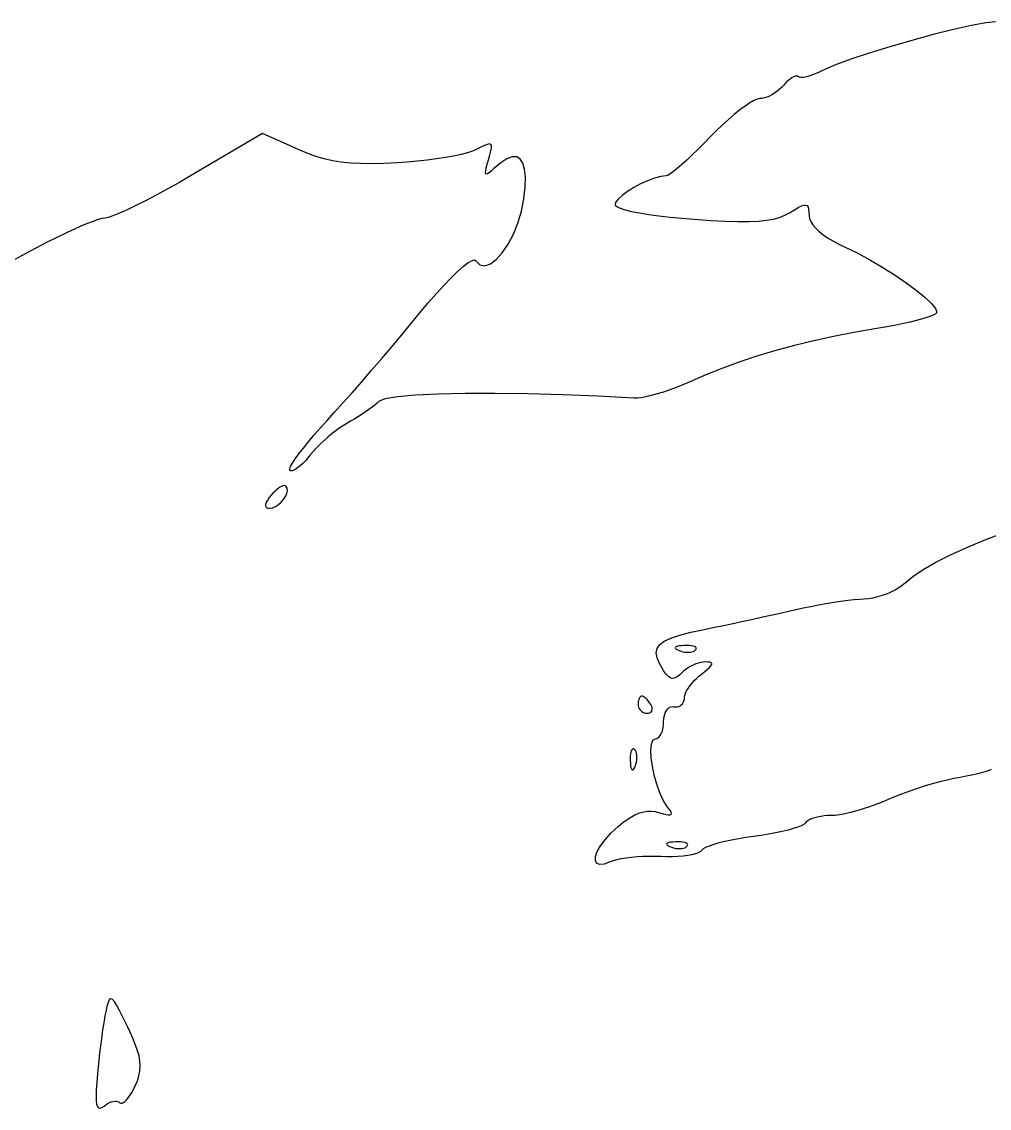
# Model space of a CAD drawing. Header units: millimetres. Extents: x 0 to 1242, y -2208 to 0.
# Drawn here: x 796.8 to 910.1, y -1307.3 to -1180 of the extents above; entities that cross this region are included whole.
import ezdxf

# ---------------------------------------------------------------- set-up
doc = ezdxf.new("R2010")
doc.units = ezdxf.units.MM
doc.layers.get('0').update_dxf_attribs({"linetype": 'CONTINUOUS'})

msp = doc.modelspace()

# ---------------------------------------------------------------- linework, layer by layer
for p, q in [((910.857, -1180), (909.73465, -1180.112731)), ((905.96163, -1180.901017), (903.58108, -1181.500864)), ((908.05784, -1180.425688), (905.96163, -1180.901017)), ((909.73465, -1180.112731), (908.05784, -1180.425688)), ((901.05125, -1182.187375), (898.5072, -1182.922696)), ((903.58108, -1181.500864), (901.05125, -1182.187375)), ((896.08399, -1183.668973), (893.91668, -1184.388352)), ((898.5072, -1182.922696), (896.08399, -1183.668973)), ((892.14033, -1185.042979), (890.89, -1185.595)), ((893.91668, -1184.388352), (892.14033, -1185.042979)), ((887.561248, -1186.370528), (887.412902, -1186.392057)), ((887.685846, -1186.388791), (887.561248, -1186.370528)), ((889.255328, -1186.295928), (888.901125, -1186.40375)), ((889.637839, -1186.159354), (889.255328, -1186.295928)), ((890.042136, -1185.995816), (889.637839, -1186.159354)), ((890.461697, -1185.807102), (890.042136, -1185.995816)), ((890.89, -1185.595), (890.461697, -1185.807102)), ((886.02, -1187.476), (885.795757, -1187.722306)), ((886.231094, -1187.236239), (886.02, -1187.476)), ((886.444312, -1187.021192), (886.231094, -1187.236239)), ((886.655958, -1186.833013), (886.444312, -1187.021192)), ((886.862336, -1186.673856), (886.655958, -1186.833013)), ((887.05975, -1186.545875), (886.862336, -1186.673856)), ((887.244504, -1186.451224), (887.05975, -1186.545875)), ((887.412902, -1186.392057), (887.244504, -1186.451224)), ((887.783, -1186.449), (887.685846, -1186.388791)), ((887.897833, -1186.511758), (887.783, -1186.449)), ((888.073584, -1186.536824), (887.897833, -1186.511758)), ((888.303731, -1186.525986), (888.073584, -1186.536824)), ((888.581752, -1186.481032), (888.303731, -1186.525986)), ((888.901125, -1186.40375), (888.581752, -1186.481032)), ((883.794464, -1188.921952), (883.516533, -1188.979954)), ((884.085991, -1188.829198), (883.794464, -1188.921952)), ((884.385312, -1188.704896), (884.085991, -1188.829198)), ((884.686625, -1188.55225), (884.385312, -1188.704896)), ((884.984128, -1188.374464), (884.686625, -1188.55225)), ((885.272019, -1188.174742), (884.984128, -1188.374464)), ((885.544496, -1187.956288), (885.272019, -1188.174742)), ((885.795757, -1187.722306), (885.544496, -1187.956288)), ((881.53368, -1189.877696), (880.923875, -1190.33175)), ((882.084265, -1189.507978), (881.53368, -1189.877696)), ((882.56336, -1189.232112), (882.084265, -1189.507978)), ((882.958695, -1189.059614), (882.56336, -1189.232112)), ((883.258, -1189), (882.958695, -1189.059614)), ((883.516533, -1188.979954), (883.258, -1189)), ((879.575685, -1191.454802), (878.86184, -1192.104768)), ((880.26712, -1190.860624), (879.575685, -1191.454802)), ((880.923875, -1190.33175), (880.26712, -1190.860624)), ((878.86184, -1192.104768), (878.137855, -1192.801006)), ((824.998, -1193.112), (816.598, -1198.056)), ((829.328, -1195.027), (824.998, -1193.112)), ((877.416, -1193.534), (876.703254, -1194.266906)), ((878.137855, -1192.801006), (877.416, -1193.534)), ((830.313316, -1195.437339), (829.328, -1195.027)), ((849.606841, -1195.165827), (849.006728, -1195.357536)), ((850.047, -1194.975), (849.606841, -1195.165827)), ((850.581685, -1194.695362), (850.047, -1194.975)), ((851.01224, -1194.490016), (850.581685, -1194.695362)), ((851.345115, -1194.364314), (851.01224, -1194.490016)), ((851.58676, -1194.323608), (851.345115, -1194.364314)), ((851.743625, -1194.37325), (851.58676, -1194.323608)), ((851.652285, -1195.582338), (851.77004, -1195.117784)), ((851.82216, -1194.518592), (851.743625, -1194.37325)), ((851.77004, -1195.117784), (851.828815, -1194.764986)), ((851.828815, -1194.764986), (851.82216, -1194.518592)), ((876.006192, -1194.962888), (875.335578, -1195.612442)), ((876.703254, -1194.266906), (876.006192, -1194.962888)), ((831.275688, -1195.782272), (830.313316, -1195.437339)), ((832.237052, -1196.064673), (831.275688, -1195.782272)), ((833.219344, -1196.287416), (832.237052, -1196.064673)), ((834.2445, -1196.453375), (833.219344, -1196.287416)), ((835.334456, -1196.565424), (834.2445, -1196.453375)), ((840.781, -1196.532), (839.212484, -1196.606851)), ((841.960689, -1196.450523), (840.781, -1196.532)), ((843.135992, -1196.343864), (841.960689, -1196.450523)), ((844.287463, -1196.215281), (843.135992, -1196.343864)), ((845.395656, -1196.068032), (844.287463, -1196.215281)), ((846.441125, -1195.905375), (845.395656, -1196.068032)), ((847.404424, -1195.730568), (846.441125, -1195.905375)), ((848.266107, -1195.546869), (847.404424, -1195.730568)), ((849.006728, -1195.357536), (848.266107, -1195.546869)), ((851.329813, -1196.685619), (851.482, -1196.164)), ((851.482, -1196.164), (851.652285, -1195.582338)), ((852.913999, -1196.538054), (852.088, -1197.25)), ((853.640992, -1196.067632), (852.913999, -1196.538054)), ((854.266873, -1195.836658), (853.640992, -1196.067632)), ((854.789536, -1195.843056), (854.266873, -1195.836658)), ((855.206875, -1196.08475), (854.789536, -1195.843056)), ((855.516784, -1196.559664), (855.206875, -1196.08475)), ((855.717157, -1197.265722), (855.516784, -1196.559664)), ((874.702176, -1196.206064), (874.11675, -1196.73425)), ((875.335578, -1195.612442), (874.702176, -1196.206064)), ((836.511148, -1196.626437), (835.334456, -1196.565424)), ((837.796512, -1196.639288), (836.511148, -1196.626437)), ((839.212484, -1196.606851), (837.796512, -1196.639288)), ((851.137312, -1197.664576), (851.155831, -1197.432973)), ((851.166625, -1197.805375), (851.137312, -1197.664576)), ((851.155831, -1197.432973), (851.220544, -1197.107632)), ((851.245408, -1197.858304), (851.166625, -1197.805375)), ((851.220544, -1197.107632), (851.329813, -1196.685619)), ((851.375299, -1197.826297), (851.245408, -1197.858304)), ((851.557936, -1197.712288), (851.375299, -1197.826297)), ((851.794957, -1197.519211), (851.557936, -1197.712288)), ((852.088, -1197.25), (851.794957, -1197.519211)), ((855.805888, -1198.200848), (855.717157, -1197.265722)), ((872.755968, -1197.831152), (872.470086, -1198.002554)), ((873.132882, -1197.556298), (872.755968, -1197.831152)), ((873.590064, -1197.187496), (873.132882, -1197.556298)), ((874.11675, -1196.73425), (873.590064, -1197.187496)), ((815.218574, -1198.855149), (813.866352, -1199.614272)), ((816.598, -1198.056), (815.218574, -1198.855149)), ((855.780871, -1199.362966), (855.805888, -1198.200848)), ((869.29584, -1198.99804), (868.494, -1199.427375)), ((870.11934, -1198.621745), (869.29584, -1198.99804)), ((870.92112, -1198.32348), (870.11934, -1198.621745)), ((871.6578, -1198.128235), (870.92112, -1198.32348)), ((872.286, -1198.061), (871.6578, -1198.128235)), ((872.470086, -1198.002554), (872.286, -1198.061)), ((812.562418, -1200.322983), (811.327856, -1200.970896)), ((813.866352, -1199.614272), (812.562418, -1200.322983)), ((855.64, -1200.75), (855.780871, -1199.362966)), ((867.12882, -1200.345205), (866.65224, -1200.78372)), ((867.7572, -1199.88476), (867.12882, -1200.345205)), ((868.494, -1199.427375), (867.7572, -1199.88476)), ((810.18375, -1201.547625), (809.151184, -1202.042784)), ((811.327856, -1200.970896), (810.18375, -1201.547625)), ((855.361418, -1202.204586), (855.64, -1200.75)), ((866.37084, -1201.175315), (866.328, -1201.495)), ((866.328, -1201.495), (866.49882, -1201.66608)), ((866.65224, -1200.78372), (866.37084, -1201.175315)), ((887.760944, -1201.769336), (888.128971, -1201.587484)), ((888.128971, -1201.587484), (888.418032, -1201.488888)), ((888.418032, -1201.488888), (888.637625, -1201.475)), ((888.637625, -1201.475), (888.797248, -1201.547272)), ((888.797248, -1201.547272), (888.906399, -1201.707156)), ((807.505008, -1202.746848), (806.933566, -1202.934981)), ((808.251242, -1202.445987), (807.505008, -1202.746848)), ((809.151184, -1202.042784), (808.251242, -1202.445987)), ((854.937384, -1203.602568), (855.361418, -1202.204586)), ((866.49882, -1201.66608), (866.88912, -1201.8452)), ((866.88912, -1201.8452), (867.47946, -1202.02888)), ((867.47946, -1202.02888), (868.2504, -1202.21364)), ((868.2504, -1202.21364), (869.1825, -1202.396)), ((869.1825, -1202.396), (870.25632, -1202.57248)), ((870.25632, -1202.57248), (871.45242, -1202.7396)), ((871.45242, -1202.7396), (872.75136, -1202.89388)), ((872.75136, -1202.89388), (874.1337, -1203.03184)), ((885.582272, -1202.926736), (886.201314, -1202.678742)), ((886.201314, -1202.678742), (886.75, -1202.377)), ((886.75, -1202.377), (887.304453, -1202.032992)), ((887.304453, -1202.032992), (887.760944, -1201.769336)), ((888.906399, -1201.707156), (888.974576, -1201.956104)), ((888.974576, -1201.956104), (889.011277, -1202.295568)), ((889.011277, -1202.295568), (889.026, -1202.727)), ((889.026, -1202.727), (889.07804, -1203.065795)), ((804.098608, -1203.814016), (803.13525, -1204.235125)), ((804.942194, -1203.471123), (804.098608, -1203.814016)), ((805.646376, -1203.215272), (804.942194, -1203.471123)), ((806.191522, -1203.055289), (805.646376, -1203.215272)), ((806.558, -1203), (806.191522, -1203.055289)), ((806.933566, -1202.934981), (806.558, -1203)), ((854.398666, -1204.904382), (854.937384, -1203.602568)), ((874.1337, -1203.03184), (875.58, -1203.15)), ((875.58, -1203.15), (877.517026, -1203.279718)), ((877.517026, -1203.279718), (879.215888, -1203.367304)), ((879.215888, -1203.367304), (880.697562, -1203.411306)), ((880.697562, -1203.411306), (881.983024, -1203.410272)), ((881.983024, -1203.410272), (883.09325, -1203.36275)), ((883.09325, -1203.36275), (884.049216, -1203.267288)), ((884.049216, -1203.267288), (884.871898, -1203.122434)), ((884.871898, -1203.122434), (885.582272, -1202.926736)), ((889.07804, -1203.065795), (889.22224, -1203.41956)), ((889.22224, -1203.41956), (889.45512, -1203.785265)), ((889.45512, -1203.785265), (889.7732, -1204.15988)), ((889.7732, -1204.15988), (890.173, -1204.540375)), ((800.927746, -1205.276687), (799.722864, -1205.879488)), ((802.071752, -1204.725624), (800.927746, -1205.276687)), ((803.13525, -1204.235125), (802.071752, -1204.725624)), ((853.776032, -1206.070464), (854.398666, -1204.904382)), ((890.173, -1204.540375), (890.65104, -1204.92372)), ((890.65104, -1204.92372), (891.20384, -1205.306885)), ((891.20384, -1205.306885), (891.82792, -1205.68684)), ((798.476738, -1206.525201), (797.209, -1207.205)), ((799.722864, -1205.879488), (798.476738, -1206.525201)), ((853.10025, -1207.06125), (853.776032, -1206.070464)), ((891.82792, -1205.68684), (892.5198, -1206.060555)), ((892.5198, -1206.060555), (893.276, -1206.425)), ((893.276, -1206.425), (894.729064, -1207.130553)), ((797.209, -1207.205), (795.23731, -1208.267685)), ((849.055145, -1208.259939), (849.49596, -1207.996696)), ((849.49596, -1207.996696), (849.814675, -1207.907177)), ((849.814675, -1207.907177), (850.001, -1208.001)), ((850.001, -1208.001), (850.481002, -1208.480154)), ((851.712314, -1208.358678), (852.402088, -1207.837176)), ((852.402088, -1207.837176), (853.10025, -1207.06125)), ((894.729064, -1207.130553), (896.212992, -1207.930144)), ((896.212992, -1207.930144), (897.684488, -1208.793071)), ((847.103, -1209.995832), (847.848375, -1209.269125)), ((847.848375, -1209.269125), (848.50252, -1208.687288)), ((848.50252, -1208.687288), (849.055145, -1208.259939)), ((850.481002, -1208.480154), (851.061696, -1208.586192)), ((851.061696, -1208.586192), (851.712314, -1208.358678)), ((897.684488, -1208.793071), (899.100256, -1209.688632)), ((846.276685, -1210.857791), (847.103, -1209.995832)), ((899.100256, -1209.688632), (900.417, -1210.586125)), ((845.37972, -1211.845384), (846.276685, -1210.857791)), ((900.417, -1210.586125), (901.591424, -1211.454848)), ((901.591424, -1211.454848), (902.580232, -1212.264099)), ((843.415, -1214.159), (844.422395, -1212.948993)), ((844.422395, -1212.948993), (845.37972, -1211.845384)), ((902.580232, -1212.264099), (903.340128, -1212.983176)), ((903.340128, -1212.983176), (903.827816, -1213.581377)), ((842.394379, -1215.399756), (843.415, -1214.159)), ((903.628752, -1214.336704), (903.187543, -1214.520696)), ((903.904649, -1214.171108), (903.628752, -1214.336704)), ((903.827816, -1213.581377), (904, -1214.028)), ((904, -1214.028), (903.904649, -1214.171108)), ((841.299472, -1216.714048), (842.394379, -1215.399756)), ((899.035008, -1215.573376), (897.921841, -1215.781812)), ((900.074267, -1215.358784), (899.035008, -1215.573376)), ((901.024384, -1215.142128), (900.074267, -1215.358784)), ((901.870125, -1214.9275), (901.024384, -1215.142128)), ((902.596256, -1214.718992), (901.870125, -1214.9275)), ((903.187543, -1214.520696), (902.596256, -1214.718992)), ((840.153013, -1218.075512), (841.299472, -1216.714048)), ((891.890456, -1216.864368), (889.572779, -1217.369717)), ((894.281297, -1216.401571), (891.890456, -1216.864368)), ((896.75, -1215.98), (894.281297, -1216.401571)), ((897.921841, -1215.781812), (896.75, -1215.98)), ((838.977736, -1219.457784), (840.153013, -1218.075512)), ((887.323568, -1217.918944), (885.138125, -1218.513375)), ((889.572779, -1217.369717), (887.323568, -1217.918944)), ((837.796375, -1220.8345), (838.977736, -1219.457784)), ((883.011752, -1219.154336), (880.939751, -1219.843153)), ((885.138125, -1218.513375), (883.011752, -1219.154336)), ((878.917424, -1220.581152), (876.940073, -1221.369659)), ((880.939751, -1219.843153), (878.917424, -1220.581152)), ((836.631664, -1222.179296), (837.796375, -1220.8345)), ((876.940073, -1221.369659), (875.003, -1222.21)), ((835.506337, -1223.465808), (836.631664, -1222.179296)), ((872.716685, -1223.127991), (871.96404, -1223.384112)), ((873.48316, -1222.844264), (872.716685, -1223.127991)), ((874.249815, -1222.536933), (873.48316, -1222.844264)), ((875.003, -1222.21), (874.249815, -1222.536933)), ((834.443128, -1224.667672), (835.506337, -1223.465808)), ((838.676, -1224.467), (838.446764, -1224.680971)), ((839.3889, -1224.178722), (838.676, -1224.467)), ((840.8398, -1223.943976), (839.3889, -1224.178722)), ((842.9411, -1223.763794), (840.8398, -1223.943976)), ((845.6052, -1223.639208), (842.9411, -1223.763794)), ((848.7445, -1223.57125), (845.6052, -1223.639208)), ((852.2714, -1223.560952), (848.7445, -1223.57125)), ((856.0983, -1223.609346), (852.2714, -1223.560952)), ((860.1376, -1223.717464), (856.0983, -1223.609346)), ((864.3017, -1223.886338), (860.1376, -1223.717464)), ((868.503, -1224.117), (864.3017, -1223.886338)), ((868.886015, -1224.110557), (868.503, -1224.117)), ((869.36476, -1224.052496), (868.886015, -1224.110557)), ((869.925585, -1223.946819), (869.36476, -1224.052496)), ((870.55484, -1223.797528), (869.925585, -1223.946819)), ((871.238875, -1223.608625), (870.55484, -1223.797528)), ((871.96404, -1223.384112), (871.238875, -1223.608625)), ((832.594, -1226.712), (833.464771, -1225.758524)), ((833.464771, -1225.758524), (834.443128, -1224.667672)), ((837.0935, -1225.713375), (836.684624, -1225.988936)), ((837.481856, -1225.439464), (837.0935, -1225.713375)), ((837.841988, -1225.172537), (837.481856, -1225.439464)), ((838.166192, -1224.917928), (837.841988, -1225.172537)), ((838.446764, -1224.680971), (838.166192, -1224.917928)), ((831.808175, -1227.577613), (832.594, -1226.712)), ((834.998, -1227.001), (834.575589, -1227.24528)), ((835.411916, -1226.772179), (834.998, -1227.001)), ((835.836128, -1226.523672), (835.411916, -1226.772179)), ((836.262932, -1226.260813), (835.836128, -1226.523672)), ((836.684624, -1225.988936), (836.262932, -1226.260813)), ((831.0756, -1228.413664), (831.808175, -1227.577613)), ((833.183136, -1228.24068), (832.707625, -1228.634)), ((833.659043, -1227.87292), (833.183136, -1228.24068)), ((834.126232, -1227.53852), (833.659043, -1227.87292)), ((834.575589, -1227.24528), (834.126232, -1227.53852)), ((829.8068, -1229.947952), (830.405425, -1229.207871)), ((830.405425, -1229.207871), (831.0756, -1228.413664)), ((831.794247, -1229.46612), (831.374608, -1229.88932)), ((832.241624, -1229.04508), (831.794247, -1229.46612)), ((832.707625, -1228.634), (832.241624, -1229.04508)), ((828.8608, -1231.216608), (829.288875, -1230.621625)), ((829.288875, -1230.621625), (829.8068, -1229.947952)), ((830.655, -1230.711), (830.343398, -1231.090961)), ((830.991821, -1230.30688), (830.655, -1230.711)), ((831.374608, -1229.88932), (830.991821, -1230.30688)), ((828.207175, -1232.406597), (828.3108, -1232.121376)), ((828.3108, -1232.121376), (828.531725, -1231.720619)), ((828.531725, -1231.720619), (828.8608, -1231.216608)), ((829.439672, -1232.018024), (829.16575, -1232.243125)), ((829.730646, -1231.748367), (829.439672, -1232.018024)), ((830.033584, -1231.438048), (829.730646, -1231.748367)), ((830.343398, -1231.090961), (830.033584, -1231.438048)), ((828.23, -1232.564), (828.207175, -1232.406597)), ((828.342342, -1232.620089), (828.23, -1232.564)), ((828.497176, -1232.612152), (828.342342, -1232.620089)), ((828.689414, -1232.544083), (828.497176, -1232.612152)), ((828.913968, -1232.419776), (828.689414, -1232.544083)), ((829.16575, -1232.243125), (828.913968, -1232.419776)), ((826.854592, -1234.666112), (826.651476, -1234.828531)), ((827.048, -1234.534125), (826.854592, -1234.666112)), ((827.228088, -1234.434808), (827.048, -1234.534125)), ((827.391244, -1234.370399), (827.228088, -1234.434808)), ((827.533856, -1234.343136), (827.391244, -1234.370399)), ((827.652312, -1234.355257), (827.533856, -1234.343136)), ((827.743, -1234.409), (827.652312, -1234.355257)), ((827.890143, -1234.65019), (827.743, -1234.409)), ((827.924984, -1234.94496), (827.890143, -1234.65019)), ((825.632376, -1235.999296), (825.503139, -1236.224134)), ((825.804717, -1235.749522), (825.632376, -1235.999296)), ((826.02, -1235.476), (825.804717, -1235.749522)), ((826.230568, -1235.235713), (826.02, -1235.476)), ((826.02, -1235.476), (826.02, -1235.476)), ((826.442264, -1235.019144), (826.230568, -1235.235713)), ((826.651476, -1234.828531), (826.442264, -1235.019144)), ((827.217688, -1236.28784), (827.493875, -1235.96475)), ((827.493875, -1235.96475), (827.713032, -1235.62084)), ((827.713032, -1235.62084), (827.861341, -1235.27471)), ((827.861341, -1235.27471), (827.924984, -1234.94496)), ((825.417168, -1236.422848), (825.374625, -1236.59425)), ((825.374625, -1236.59425), (825.375672, -1236.737152)), ((825.375672, -1236.737152), (825.420471, -1236.850366)), ((825.503139, -1236.224134), (825.417168, -1236.422848)), ((825.420471, -1236.850366), (825.509184, -1236.932704)), ((825.509184, -1236.932704), (825.641973, -1236.982978)), ((825.641973, -1236.982978), (825.819, -1237)), ((825.819, -1237), (826.185127, -1236.94619)), ((826.185127, -1236.94619), (826.549496, -1236.79716)), ((826.549496, -1236.79716), (826.898289, -1236.57151)), ((826.898289, -1236.57151), (827.217688, -1236.28784)), ((907.51375, -1241.577875), (909.551208, -1240.734016)), ((909.551208, -1240.734016), (911.670554, -1239.935193)), ((905.607272, -1242.445464), (907.51375, -1241.577875)), ((902.383624, -1244.166608), (903.880866, -1243.315477)), ((903.880866, -1243.315477), (905.607272, -1242.445464)), ((901.164638, -1244.977551), (902.383624, -1244.166608)), ((899.560608, -1246.29092), (899.946981, -1246.014885)), ((899.946981, -1246.014885), (900.273, -1245.727)), ((900.273, -1245.727), (901.164638, -1244.977551)), ((896.008269, -1247.561245), (896.536392, -1247.4782)), ((896.536392, -1247.4782), (897.074343, -1247.355795)), ((897.074343, -1247.355795), (897.612096, -1247.19796)), ((897.612096, -1247.19796), (898.139625, -1247.008625)), ((898.139625, -1247.008625), (898.646904, -1246.79172)), ((898.646904, -1246.79172), (899.123907, -1246.551175)), ((899.123907, -1246.551175), (899.560608, -1246.29092)), ((887.5, -1248.863), (888.3477, -1248.673872)), ((888.3477, -1248.673872), (889.2296, -1248.491656)), ((889.2296, -1248.491656), (890.1289, -1248.319004)), ((890.1289, -1248.319004), (891.0288, -1248.158568)), ((891.0288, -1248.158568), (891.9125, -1248.013)), ((891.9125, -1248.013), (892.7632, -1247.884952)), ((892.7632, -1247.884952), (893.5641, -1247.777076)), ((893.5641, -1247.777076), (894.2984, -1247.692024)), ((894.2984, -1247.692024), (894.9493, -1247.632448)), ((894.9493, -1247.632448), (895.5, -1247.601)), ((895.5, -1247.601), (896.008269, -1247.561245)), ((882.279875, -1250.025625), (883.438944, -1249.77348)), ((883.438944, -1249.77348), (884.563057, -1249.526255)), ((884.563057, -1249.526255), (885.629648, -1249.28884)), ((885.629648, -1249.28884), (886.616151, -1249.066125)), ((886.616151, -1249.066125), (887.5, -1248.863)), ((875.173851, -1251.529764), (876.75, -1251.189)), ((876.75, -1251.189), (877.745359, -1250.985605)), ((877.745359, -1250.985605), (878.818592, -1250.76268)), ((878.818592, -1250.76268), (879.947133, -1250.525115)), ((879.947133, -1250.525115), (881.108416, -1250.2778)), ((881.108416, -1250.2778), (882.279875, -1250.025625)), ((871.542375, -1252.9695), (872.077104, -1252.570056)), ((872.077104, -1252.570056), (872.851317, -1252.206288)), ((872.851317, -1252.206288), (873.878928, -1251.864192)), ((873.878928, -1251.864192), (875.173851, -1251.529764)), ((871.135713, -1253.931432), (871.233216, -1253.418624)), ((871.233216, -1253.418624), (871.542375, -1252.9695)), ((873.378875, -1253.279375), (873.345352, -1253.346408)), ((873.345352, -1253.346408), (873.371361, -1253.420929)), ((873.371361, -1253.420929), (873.457544, -1253.502296)), ((873.471288, -1253.220472), (873.378875, -1253.279375)), ((873.457544, -1253.502296), (873.604543, -1253.589867)), ((873.621949, -1253.170341), (873.471288, -1253.220472)), ((873.604543, -1253.589867), (873.813, -1253.683)), ((873.830216, -1253.129624), (873.621949, -1253.170341)), ((873.813, -1253.683), (874.032887, -1253.759979)), ((873.813, -1253.683), (873.813, -1253.683)), ((874.095447, -1253.098963), (873.830216, -1253.129624)), ((874.032887, -1253.759979), (874.257256, -1253.817632)), ((874.417, -1253.079), (874.095447, -1253.098963)), ((874.257256, -1253.817632), (874.482069, -1253.856133)), ((874.718822, -1253.074287), (874.417, -1253.079)), ((874.990056, -1253.085216), (874.718822, -1253.074287)), ((875.227954, -1253.110689), (874.990056, -1253.085216)), ((875.118792, -1253.858464), (875.305001, -1253.822097)), ((875.429768, -1253.149608), (875.227954, -1253.110689)), ((875.305001, -1253.822097), (875.471464, -1253.767448)), ((875.59275, -1253.200875), (875.429768, -1253.149608)), ((875.471464, -1253.767448), (875.614143, -1253.694691)), ((875.714152, -1253.263392), (875.59275, -1253.200875)), ((875.614143, -1253.694691), (875.729, -1253.604)), ((875.791226, -1253.336061), (875.714152, -1253.263392)), ((875.729, -1253.604), (875.801398, -1253.507463)), ((875.821224, -1253.417784), (875.791226, -1253.336061)), ((875.801398, -1253.507463), (875.821224, -1253.417784)), ((871.235952, -1254.521928), (871.135713, -1253.931432)), ((871.520019, -1255.204116), (871.235952, -1254.521928)), ((874.482069, -1253.856133), (874.703288, -1253.875656)), ((874.703288, -1253.875656), (874.916875, -1253.876375)), ((874.916875, -1253.876375), (875.118792, -1253.858464)), ((876.357456, -1255.0636), (876.068139, -1255.139185)), ((876.633657, -1255.016335), (876.357456, -1255.0636)), ((876.891, -1255), (876.633657, -1255.016335)), ((877.187145, -1255.01122), (876.891, -1255)), ((877.40916, -1255.0462), (877.187145, -1255.01122)), ((877.556415, -1255.10692), (877.40916, -1255.0462)), ((877.62828, -1255.19536), (877.556415, -1255.10692)), ((871.974, -1255.992), (871.520019, -1255.204116)), ((872.190969, -1256.31436), (871.974, -1255.992)), ((872.394672, -1256.56904), (872.190969, -1256.31436)), ((874.158, -1256.242), (873.877041, -1256.50716)), ((874.378353, -1256.041255), (874.158, -1256.242)), ((874.625784, -1255.85056), (874.378353, -1256.041255)), ((874.894551, -1255.672525), (874.625784, -1255.85056)), ((875.178912, -1255.50976), (874.894551, -1255.672525)), ((875.473125, -1255.364875), (875.178912, -1255.50976)), ((875.771448, -1255.24048), (875.473125, -1255.364875)), ((876.068139, -1255.139185), (875.771448, -1255.24048)), ((876.441, -1256.419), (876.834705, -1256.12266)), ((876.834705, -1256.12266), (877.14924, -1255.86592)), ((877.14924, -1255.86592), (877.385235, -1255.6468)), ((877.385235, -1255.6468), (877.54332, -1255.46332)), ((877.54332, -1255.46332), (877.624125, -1255.3135)), ((877.624125, -1255.3135), (877.62828, -1255.19536)), ((872.590203, -1256.75664), (872.394672, -1256.56904)), ((872.782656, -1256.87776), (872.590203, -1256.75664)), ((872.977125, -1256.933), (872.782656, -1256.87776)), ((873.178704, -1256.92296), (872.977125, -1256.933)), ((873.392487, -1256.84824), (873.178704, -1256.92296)), ((873.623568, -1256.70944), (873.392487, -1256.84824)), ((873.877041, -1256.50716), (873.623568, -1256.70944)), ((875.05725, -1257.81275), (875.288184, -1257.513864)), ((875.288184, -1257.513864), (875.546202, -1257.219262)), ((875.546202, -1257.219262), (875.827128, -1256.934728)), ((875.827128, -1256.934728), (876.126786, -1256.666046)), ((876.126786, -1256.666046), (876.441, -1256.419)), ((874.487874, -1258.935454), (874.568712, -1258.677272)), ((874.568712, -1258.677272), (874.693338, -1258.400238)), ((874.693338, -1258.400238), (874.857576, -1258.110136)), ((874.857576, -1258.110136), (875.05725, -1257.81275)), ((869.005787, -1259.83835), (869, -1260)), ((869, -1260), (869.013938, -1260.16165)), ((869, -1260), (869, -1260)), ((869.022536, -1259.6848), (869.005787, -1259.83835)), ((869.013938, -1260.16165), (869.054264, -1260.3152)), ((869.049329, -1259.54145), (869.022536, -1259.6848)), ((869.085248, -1259.4104), (869.049329, -1259.54145)), ((869.129375, -1259.29375), (869.085248, -1259.4104)), ((869.180792, -1259.1936), (869.129375, -1259.29375)), ((869.238581, -1259.11205), (869.180792, -1259.1936)), ((869.301824, -1259.0512), (869.238581, -1259.11205)), ((869.369603, -1259.01315), (869.301824, -1259.0512)), ((869.441, -1259), (869.369603, -1259.01315)), ((869.520521, -1259.01315), (869.441, -1259)), ((869.611808, -1259.0512), (869.520521, -1259.01315)), ((869.712647, -1259.11205), (869.611808, -1259.0512)), ((869.820824, -1259.1936), (869.712647, -1259.11205)), ((869.934125, -1259.29375), (869.820824, -1259.1936)), ((870.050336, -1259.4104), (869.934125, -1259.29375)), ((870.167243, -1259.54145), (870.050336, -1259.4104)), ((870.282632, -1259.6848), (870.167243, -1259.54145)), ((870.394289, -1259.83835), (870.282632, -1259.6848)), ((870.5, -1260), (870.394289, -1259.83835)), ((870.585986, -1260.16165), (870.5, -1260)), ((870.640568, -1260.3152), (870.585986, -1260.16165)), ((873.762217, -1260.215269), (873.923784, -1260.139488)), ((873.923784, -1260.139488), (874.068875, -1260.035375)), ((874.068875, -1260.035375), (874.194856, -1259.905192)), ((874.194856, -1259.905192), (874.299093, -1259.751201)), ((874.299093, -1259.751201), (874.378952, -1259.575664)), ((874.378952, -1259.575664), (874.431799, -1259.380843)), ((874.431799, -1259.380843), (874.455, -1259.169)), ((874.455, -1259.169), (874.487874, -1258.935454)), ((869.054264, -1260.3152), (869.118746, -1260.45855)), ((869.118746, -1260.45855), (869.205152, -1260.5896)), ((869.205152, -1260.5896), (869.31125, -1260.70625)), ((869.31125, -1260.70625), (869.434808, -1260.8064)), ((869.434808, -1260.8064), (869.573594, -1260.88795)), ((869.573594, -1260.88795), (869.725376, -1260.9488)), ((869.725376, -1260.9488), (869.887922, -1260.98685)), ((869.887922, -1260.98685), (870.059, -1261)), ((870.059, -1261), (870.221954, -1260.98685)), ((870.221954, -1260.98685), (870.360992, -1260.9488)), ((870.360992, -1260.9488), (870.475178, -1260.88795)), ((870.475178, -1260.88795), (870.563576, -1260.8064)), ((870.563576, -1260.8064), (870.62525, -1260.70625)), ((870.62525, -1260.70625), (870.659264, -1260.5896)), ((870.664682, -1260.45855), (870.640568, -1260.3152)), ((870.659264, -1260.5896), (870.664682, -1260.45855)), ((872.015839, -1261.679974), (872.061672, -1261.382352)), ((872.061672, -1261.382352), (872.134973, -1261.110818)), ((872.134973, -1261.110818), (872.233216, -1260.869056)), ((872.233216, -1260.869056), (872.353875, -1260.66075)), ((872.353875, -1260.66075), (872.494424, -1260.489584)), ((872.494424, -1260.489584), (872.652337, -1260.359242)), ((872.652337, -1260.359242), (872.825088, -1260.273408)), ((872.825088, -1260.273408), (873.010151, -1260.235766)), ((873.010151, -1260.235766), (873.205, -1260.25)), ((873.205, -1260.25), (873.400191, -1260.272787)), ((873.400191, -1260.272787), (873.586808, -1260.260456)), ((873.586808, -1260.260456), (873.762217, -1260.215269)), ((871.890704, -1262.9171), (871.950056, -1262.6304)), ((871.950056, -1262.6304), (871.987172, -1262.3233)), ((871.987172, -1262.3233), (872, -1262)), ((872, -1262), (872.015839, -1261.679974)), ((870.730006, -1264.168625), (871.025, -1264)), ((871.025, -1264), (871.182548, -1263.9737)), ((871.182548, -1263.9737), (871.332224, -1263.8976)), ((871.332224, -1263.8976), (871.471976, -1263.7759)), ((871.471976, -1263.7759), (871.599752, -1263.6128)), ((871.599752, -1263.6128), (871.7135, -1263.4125)), ((871.7135, -1263.4125), (871.811168, -1263.1792)), ((871.811168, -1263.1792), (871.890704, -1262.9171)), ((868.263392, -1265.285848), (868.200875, -1265.40725)), ((868.336061, -1265.208774), (868.263392, -1265.285848)), ((868.417784, -1265.178776), (868.336061, -1265.208774)), ((868.507463, -1265.198602), (868.417784, -1265.178776)), ((868.604, -1265.271), (868.507463, -1265.198602)), ((868.694691, -1265.385858), (868.604, -1265.271)), ((870.499202, -1265.338255), (870.558168, -1264.63464)), ((870.558168, -1264.63464), (870.730006, -1264.168625)), ((868.085216, -1266.009944), (868.074287, -1266.281178)), ((868.074287, -1266.281178), (868.079, -1266.583)), ((868.110689, -1265.772046), (868.085216, -1266.009944)), ((868.149608, -1265.570232), (868.110689, -1265.772046)), ((868.200875, -1265.40725), (868.149608, -1265.570232)), ((868.767448, -1265.528544), (868.694691, -1265.385858)), ((868.822097, -1265.695026), (868.767448, -1265.528544)), ((868.817632, -1266.743256), (868.856133, -1266.518274)), ((868.858464, -1265.881272), (868.822097, -1265.695026)), ((868.856133, -1266.518274), (868.875656, -1266.296928)), ((868.876375, -1266.08325), (868.858464, -1265.881272)), ((868.875656, -1266.296928), (868.876375, -1266.08325)), ((870.542824, -1266.21968), (870.499202, -1265.338255)), ((870.67875, -1267.219125), (870.542824, -1266.21968)), ((868.079, -1266.583), (868.098963, -1266.904554)), ((868.079, -1266.583), (868.079, -1266.583)), ((868.098963, -1266.904554), (868.129624, -1267.169792)), ((868.129624, -1267.169792), (868.170341, -1267.378078)), ((868.170341, -1267.378078), (868.220472, -1267.528776)), ((868.220472, -1267.528776), (868.279375, -1267.62125)), ((868.279375, -1267.62125), (868.346408, -1267.654864)), ((868.346408, -1267.654864), (868.420929, -1267.628982)), ((868.420929, -1267.628982), (868.502296, -1267.542968)), ((868.502296, -1267.542968), (868.589867, -1267.396186)), ((868.589867, -1267.396186), (868.683, -1267.188)), ((868.683, -1267.188), (868.759979, -1266.967842)), ((868.759979, -1266.967842), (868.817632, -1266.743256)), ((870.896696, -1268.2768), (870.67875, -1267.219125)), ((909.892375, -1267.78825), (909.34612, -1267.952416)), ((910.37704, -1267.621984), (909.892375, -1267.78825)), ((871.186378, -1269.332915), (870.896696, -1268.2768)), ((904.328248, -1269.055765), (903.429816, -1269.30128)), ((905.192072, -1268.84076), (904.328248, -1269.055765)), ((906.003564, -1268.661695), (905.192072, -1268.84076)), ((906.745, -1268.524), (906.003564, -1268.661695)), ((907.437715, -1268.400274), (906.745, -1268.524)), ((908.1088, -1268.261632), (907.437715, -1268.400274)), ((908.748265, -1268.111278), (908.1088, -1268.261632)), ((909.34612, -1267.952416), (908.748265, -1268.111278)), ((871.537512, -1270.32768), (871.186378, -1269.332915)), ((871.939814, -1271.201305), (871.537512, -1270.32768)), ((900.704112, -1270.166585), (899.844488, -1270.47984)), ((901.600024, -1269.86212), (900.704112, -1270.166585)), ((902.5145, -1269.571875), (901.600024, -1269.86212)), ((903.429816, -1269.30128), (902.5145, -1269.571875)), ((872.383, -1271.894), (871.939814, -1271.201305)), ((897.594122, -1271.416369), (896.855056, -1271.706432)), ((898.305, -1271.111), (897.594122, -1271.416369)), ((899.038876, -1270.796455), (898.305, -1271.111)), ((899.844488, -1270.47984), (899.038876, -1270.796455)), ((868.230016, -1273.142308), (868.719192, -1272.889336)), ((868.719192, -1272.889336), (869.195, -1272.697)), ((869.195, -1272.697), (869.658568, -1272.564904)), ((869.658568, -1272.564904), (870.111024, -1272.492652)), ((870.111024, -1272.492652), (870.553496, -1272.479848)), ((870.553496, -1272.479848), (870.987112, -1272.526096)), ((870.987112, -1272.526096), (871.413, -1272.631)), ((871.413, -1272.631), (871.870702, -1272.769799)), ((871.870702, -1272.769799), (872.241656, -1272.866352)), ((872.241656, -1272.866352), (872.528334, -1272.918793)), ((872.617038, -1272.202591), (872.383, -1271.894)), ((872.528334, -1272.918793), (872.733208, -1272.925256)), ((872.784104, -1272.454008), (872.617038, -1272.202591)), ((872.733208, -1272.925256), (872.85875, -1272.883875)), ((872.881726, -1272.650117), (872.784104, -1272.454008)), ((872.85875, -1272.883875), (872.907432, -1272.792784)), ((872.907432, -1272.792784), (872.881726, -1272.650117)), ((892.615624, -1272.903288), (892.072698, -1272.975161)), ((893.228726, -1272.788347), (892.615624, -1272.903288)), ((893.897952, -1272.634304), (893.228726, -1272.788347)), ((894.60925, -1272.445125), (893.897952, -1272.634304)), ((895.348568, -1272.224776), (894.60925, -1272.445125)), ((896.101854, -1271.977223), (895.348568, -1272.224776)), ((896.855056, -1271.706432), (896.101854, -1271.977223)), ((866.671, -1274.269), (867.207048, -1273.831744)), ((867.207048, -1273.831744), (867.726344, -1273.456312)), ((867.726344, -1273.456312), (868.230016, -1273.142308)), ((888.118632, -1274.196616), (887.705948, -1274.365004)), ((888.411544, -1274.034852), (888.118632, -1274.196616)), ((888.572, -1273.883), (888.411544, -1274.034852)), ((888.693005, -1273.740178), (888.572, -1273.883)), ((888.87176, -1273.604544), (888.693005, -1273.740178)), ((889.101875, -1273.477946), (888.87176, -1273.604544)), ((889.37696, -1273.362232), (889.101875, -1273.477946)), ((889.690625, -1273.25925), (889.37696, -1273.362232)), ((890.03648, -1273.170848), (889.690625, -1273.25925)), ((890.408135, -1273.098874), (890.03648, -1273.170848)), ((890.7992, -1273.045176), (890.408135, -1273.098874)), ((891.203285, -1273.011602), (890.7992, -1273.045176)), ((891.614, -1273), (891.203285, -1273.011602)), ((892.072698, -1272.975161), (891.614, -1273)), ((865.132432, -1275.832904), (865.825384, -1275.059388)), ((865.825384, -1275.059388), (866.671, -1274.269)), ((882.529, -1275.453), (881.632654, -1275.576392)), ((883.424936, -1275.330308), (882.529, -1275.453)), ((884.289888, -1275.191224), (883.424936, -1275.330308)), ((885.111172, -1275.039036), (884.289888, -1275.191224)), ((885.876104, -1274.877032), (885.111172, -1275.039036)), ((886.572, -1274.7085), (885.876104, -1274.877032)), ((887.186176, -1274.536728), (886.572, -1274.7085)), ((887.705948, -1274.365004), (887.186176, -1274.536728)), ((864.226696, -1277.229432), (864.597688, -1276.564576)), ((864.597688, -1276.564576), (865.132432, -1275.832904)), ((872.378875, -1276.279375), (872.345352, -1276.346408)), ((872.345352, -1276.346408), (872.371361, -1276.420929)), ((872.371361, -1276.420929), (872.457544, -1276.502296)), ((872.471288, -1276.220472), (872.378875, -1276.279375)), ((872.457544, -1276.502296), (872.604543, -1276.589867)), ((872.621949, -1276.170341), (872.471288, -1276.220472)), ((872.604543, -1276.589867), (872.813, -1276.683)), ((872.830216, -1276.129624), (872.621949, -1276.170341)), ((872.813, -1276.683), (873.032887, -1276.759979)), ((872.813, -1276.683), (872.813, -1276.683)), ((873.095447, -1276.098963), (872.830216, -1276.129624)), ((873.417, -1276.079), (873.095447, -1276.098963)), ((873.718822, -1276.074287), (873.417, -1276.079)), ((873.990056, -1276.085216), (873.718822, -1276.074287)), ((874.227954, -1276.110689), (873.990056, -1276.085216)), ((874.429768, -1276.149608), (874.227954, -1276.110689)), ((874.59275, -1276.200875), (874.429768, -1276.149608)), ((874.471464, -1276.767448), (874.614143, -1276.694691)), ((874.714152, -1276.263392), (874.59275, -1276.200875)), ((874.614143, -1276.694691), (874.729, -1276.604)), ((874.791226, -1276.336061), (874.714152, -1276.263392)), ((874.729, -1276.604), (874.801398, -1276.507463)), ((874.821224, -1276.417784), (874.791226, -1276.336061)), ((874.801398, -1276.507463), (874.821224, -1276.417784)), ((876.917608, -1276.745224), (876.619726, -1276.914888)), ((877.334902, -1276.569416), (876.917608, -1276.745224)), ((877.858864, -1276.390872), (877.334902, -1276.569416)), ((878.47675, -1276.213), (877.858864, -1276.390872)), ((879.175816, -1276.039208), (878.47675, -1276.213)), ((879.943318, -1275.872904), (879.175816, -1276.039208)), ((880.766512, -1275.717496), (879.943318, -1275.872904)), ((881.632654, -1275.576392), (880.766512, -1275.717496)), ((863.998144, -1278.258808), (864.025, -1277.8025)), ((864.025, -1277.8025), (864.226696, -1277.229432)), ((867.592496, -1277.984344), (867.021583, -1278.072957)), ((868.216125, -1277.910875), (867.592496, -1277.984344)), ((868.879984, -1277.853816), (868.216125, -1277.910875)), ((869.571587, -1277.814433), (868.879984, -1277.853816)), ((870.278448, -1277.793992), (869.571587, -1277.814433)), ((870.988081, -1277.793759), (870.278448, -1277.793992)), ((871.688, -1277.815), (870.988081, -1277.793759)), ((872.372491, -1277.834159), (871.688, -1277.815)), ((873.037488, -1277.828472), (872.372491, -1277.834159)), ((873.032887, -1276.759979), (873.257256, -1276.817632)), ((873.672977, -1277.799493), (873.037488, -1277.828472)), ((873.257256, -1276.817632), (873.482069, -1276.856133)), ((873.482069, -1276.856133), (873.703288, -1276.875656)), ((874.268944, -1277.748776), (873.672977, -1277.799493)), ((873.703288, -1276.875656), (873.916875, -1276.876375)), ((873.916875, -1276.876375), (874.118792, -1276.858464)), ((874.118792, -1276.858464), (874.305001, -1276.822097)), ((874.815375, -1277.677875), (874.268944, -1277.748776)), ((874.305001, -1276.822097), (874.471464, -1276.767448)), ((875.302256, -1277.588344), (874.815375, -1277.677875)), ((875.719573, -1277.481737), (875.302256, -1277.588344)), ((876.057312, -1277.359608), (875.719573, -1277.481737)), ((876.305459, -1277.223511), (876.057312, -1277.359608)), ((876.454, -1277.075), (876.305459, -1277.223511)), ((876.619726, -1276.914888), (876.454, -1277.075)), ((864.151672, -1278.573384), (863.998144, -1278.258808)), ((864.491128, -1278.721256), (864.151672, -1278.573384)), ((865.022056, -1278.677452), (864.491128, -1278.721256)), ((865.75, -1278.417), (865.022056, -1278.677452)), ((866.087849, -1278.290551), (865.75, -1278.417)), ((866.515872, -1278.175448), (866.087849, -1278.290551)), ((867.021583, -1278.072957), (866.515872, -1278.175448)), ((807.227024, -1294.456224), (807.070772, -1294.590042)), ((807.413, -1294.50525), (807.227024, -1294.456224)), ((807.641336, -1294.745976), (807.413, -1294.50525)), ((806.796896, -1295.370786), (806.654, -1296)), ((806.931608, -1294.897848), (806.796896, -1295.370786)), ((807.070772, -1294.590042), (806.931608, -1294.897848)), ((807.924668, -1295.187258), (807.641336, -1294.745976)), ((808.275632, -1295.837952), (807.924668, -1295.187258)), ((808.706864, -1296.706914), (808.275632, -1295.837952)), ((806.462456, -1297.032392), (806.358854, -1297.681218)), ((806.561522, -1296.466894), (806.462456, -1297.032392)), ((806.654, -1296), (806.561522, -1296.466894)), ((806.654, -1296), (806.654, -1296)), ((809.231, -1297.803), (808.706864, -1296.706914)), ((806.358854, -1297.681218), (806.252768, -1298.398096)), ((809.694513, -1298.808178), (809.231, -1297.803)), ((806.14625, -1299.16775), (806.041352, -1299.974904)), ((806.252768, -1298.398096), (806.14625, -1299.16775)), ((810.067384, -1299.688184), (809.694513, -1298.808178)), ((805.940126, -1300.804282), (805.844624, -1301.640608)), ((806.041352, -1299.974904), (805.940126, -1300.804282)), ((810.352211, -1300.463526), (810.067384, -1299.688184)), ((810.551592, -1301.154712), (810.352211, -1300.463526)), ((805.844624, -1301.640608), (805.756898, -1302.468606)), ((810.668125, -1301.78225), (810.551592, -1301.154712)), ((810.704408, -1302.366648), (810.668125, -1301.78225)), ((805.679, -1303.273), (805.593356, -1304.293578)), ((805.756898, -1302.468606), (805.679, -1303.273)), ((810.546616, -1303.488056), (810.663039, -1302.928414)), ((810.663039, -1302.928414), (810.704408, -1302.366648)), ((805.593356, -1304.293578), (805.540208, -1305.152024)), ((809.900997, -1305.091035), (810.099, -1304.683)), ((810.099, -1304.683), (810.357737, -1304.066082)), ((810.357737, -1304.066082), (810.546616, -1303.488056)), ((805.540208, -1305.152024), (805.521032, -1305.855406)), ((805.521032, -1305.855406), (805.537304, -1306.410792)), ((809.286648, -1306.08108), (809.491059, -1305.794185)), ((809.491059, -1305.794185), (809.697096, -1305.4628)), ((809.697096, -1305.4628), (809.900997, -1305.091035)), ((805.537304, -1306.410792), (805.5905, -1306.82525)), ((805.5905, -1306.82525), (805.682096, -1307.105848)), ((805.682096, -1307.105848), (805.813568, -1307.259654)), ((805.813568, -1307.259654), (805.986392, -1307.293736)), ((805.986392, -1307.293736), (806.202044, -1307.215162)), ((806.202044, -1307.215162), (806.462, -1307.031)), ((806.462, -1307.031), (806.667666, -1306.875438)), ((806.667666, -1306.875438), (806.878888, -1306.743504)), ((806.878888, -1306.743504), (807.091802, -1306.636026)), ((807.091802, -1306.636026), (807.302544, -1306.553832)), ((807.302544, -1306.553832), (807.50725, -1306.49775)), ((807.50725, -1306.49775), (807.702056, -1306.468608)), ((807.702056, -1306.468608), (807.883098, -1306.467234)), ((807.883098, -1306.467234), (808.046512, -1306.494456)), ((808.046512, -1306.494456), (808.188434, -1306.551102)), ((808.188434, -1306.551102), (808.305, -1306.638)), ((808.305, -1306.638), (808.420653, -1306.704355)), ((808.420653, -1306.704355), (808.560504, -1306.70156)), ((808.560504, -1306.70156), (808.720791, -1306.633725)), ((808.720791, -1306.633725), (808.897752, -1306.50496)), ((808.897752, -1306.50496), (809.087625, -1306.319375)), ((809.087625, -1306.319375), (809.286648, -1306.08108))]:
    msp.add_line(p, q)

doc.saveas('drawing.dxf')
